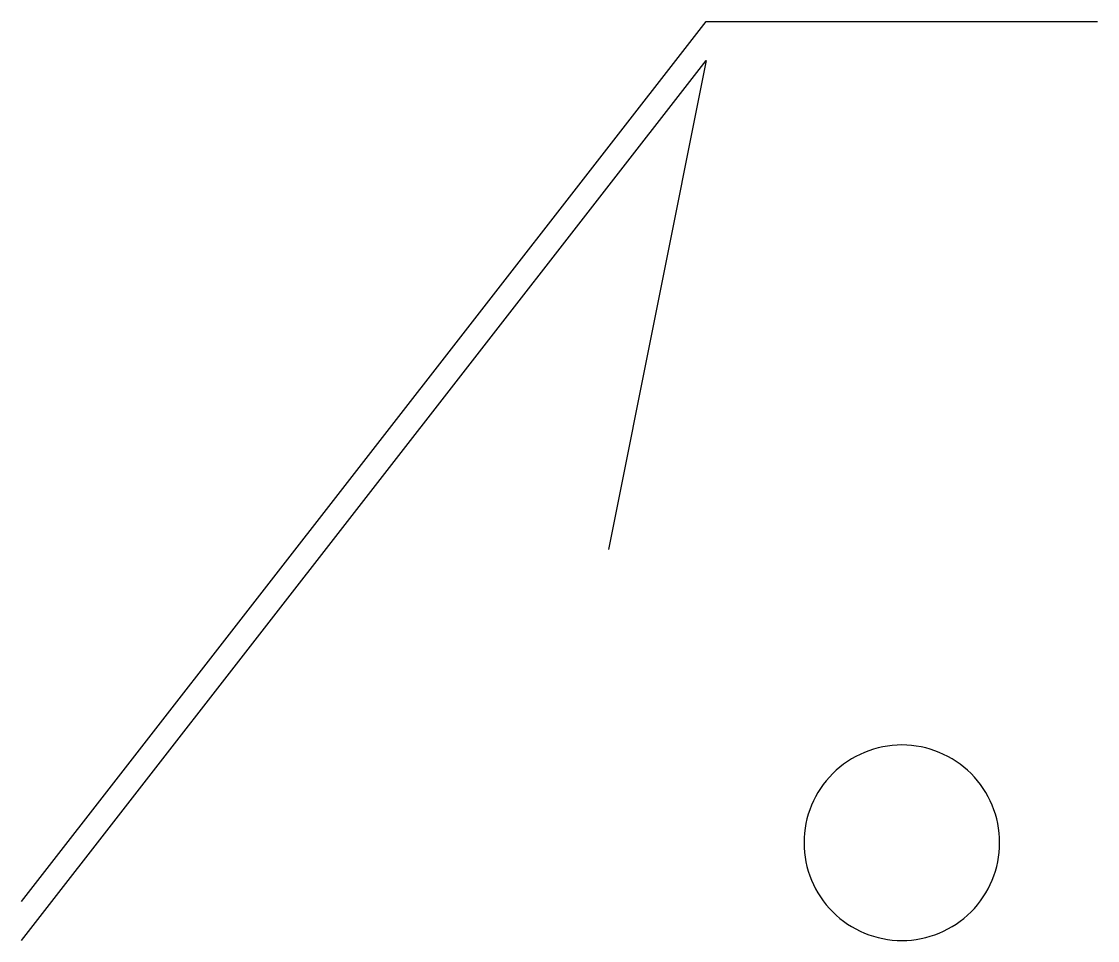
# Model space of a CAD drawing. Extents: x 5 to 60, y 5 to 52.
import ezdxf

# ---------------------------------------------------------------- set-up
doc = ezdxf.new("R2010")
doc.units = 0
doc.layers.add('LAYER_1', color=18, linetype='CONTINUOUS')

msp = doc.modelspace()

# ---------------------------------------------------------------- linework, layer by layer
at = {"layer": 'LAYER_1'}
for points in [[(5, 7), (40, 52), (60, 52)], [(5, 5), (40, 50), (35, 25)]]:
    msp.add_lwpolyline(points, dxfattribs=at)
msp.add_lwpolyline([(50, 15, 0.414214), (45, 10, 0.414214), (50, 5, 0.414214), (55, 10, 0.414214)], format="xyb", close=True, dxfattribs=at)

doc.saveas('drawing.dxf')
